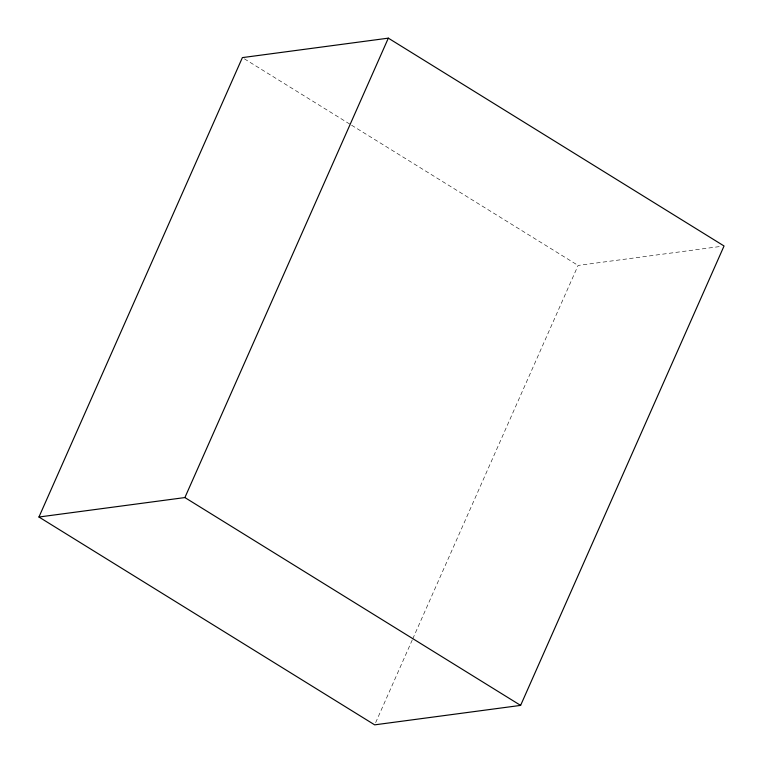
<?xml version="1.0" encoding="UTF-8"?>
<svg xmlns="http://www.w3.org/2000/svg" width="763" height="763" viewBox="0 0 763 763"><rect width="100%" height="100%" fill="white"/><g stroke="black" fill="none" stroke-linecap="round" stroke-linejoin="round"><path stroke-width="0.57" stroke-dasharray="3.81 2.86" d="M375.634 722.675L412.268 639.938M412.754 638.85L578.106 265.438L721.693 246.296M244.408 58.856L350.589 124.588M351.6 125.218L578.106 265.438"/><path stroke-width="1.14" d="M38.951 517.018L242.386 57.606L388.329 38.15L724.049 245.982L520.614 705.394L374.671 724.85L38.951 517.018L184.894 497.562L520.614 705.394M184.894 497.562L388.329 38.15"/></g></svg>
